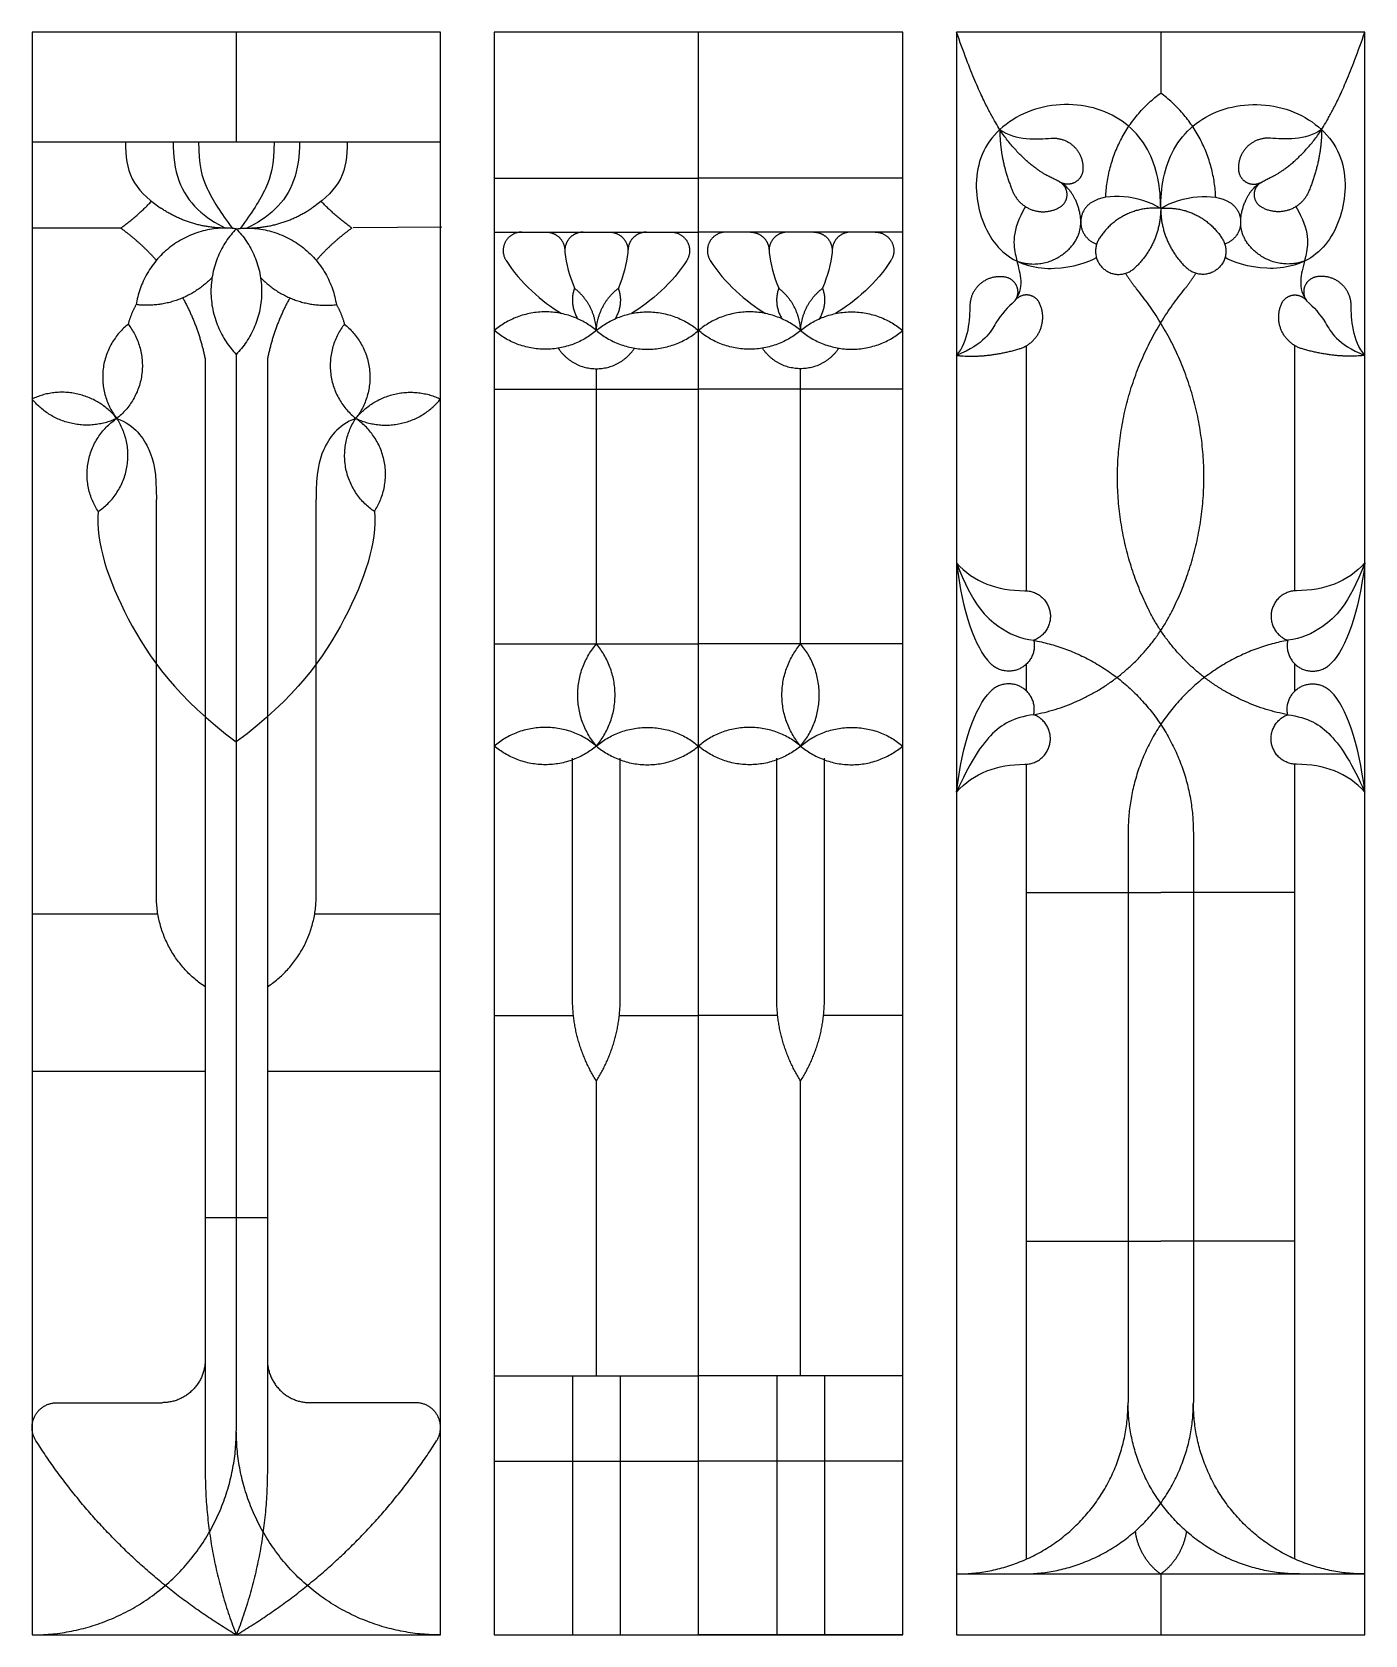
# Model space of a CAD drawing. Header units: millimetres. Extents: x -155 to 174, y -195 to 151.
# Drawn here: x -154.6 to -74.8, y 55.1 to 151.1 of the extents above; entities that cross this region are included whole.
import ezdxf

# ---------------------------------------------------------------- set-up
doc = ezdxf.new("R2010")
doc.units = ezdxf.units.MM
doc.header["$MEASUREMENT"] = 0
doc.layers.add('Layer 03', color=5, linetype='Continuous')

msp = doc.modelspace()

# ---------------------------------------------------------------- linework, layer by layer
at = {"layer": 'Layer 03'}
for p, q in [((-144.196, 131.522), (-144.196, 65)), ((-140.476, 131.522), (-140.476, 65)), ((-153.079, 69.044), (-146.775, 69.044)), ((-131.593, 69.044), (-137.897, 69.044))]:
    msp.add_line(p, q, dxfattribs=at)
for points in [[(-154.564, 55.135), (-130.108, 55.135), (-130.108, 151.124), (-154.564, 151.124)], [(-126.89, 55.135), (-102.434, 55.135), (-102.434, 151.124), (-126.89, 151.124)], [(-99.217, 55.135), (-74.761, 55.135), (-74.761, 151.124), (-99.217, 151.124)]]:
    msp.add_lwpolyline(points, close=True, dxfattribs=at)
for points in [[(-142.336, 151.124), (-142.336, 144.55)], [(-114.662, 55.135), (-114.662, 151.124)], [(-86.989, 151.124), (-86.989, 147.473)], [(-154.564, 144.55), (-130.108, 144.55)], [(-126.89, 142.375), (-114.662, 142.375)], [(-102.434, 142.375), (-114.662, 142.375)], [(-149.257, 139.384), (-154.564, 139.384)], [(-135.342, 139.427), (-130.035, 139.46)], [(-126.89, 139.143), (-114.662, 139.143)], [(-102.434, 139.143), (-114.662, 139.143)], [(-142.336, 131.824), (-142.336, 67.363)], [(-95.023, 117.665), (-95.023, 132.344)], [(-78.955, 117.665), (-78.955, 132.344)], [(-120.776, 114.48), (-120.776, 130.962)], [(-108.548, 114.48), (-108.548, 130.962)], [(-126.89, 129.741), (-114.662, 129.741)], [(-102.434, 129.741), (-114.662, 129.741)], [(-147.118, 99.378), (-147.118, 123.127)], [(-137.553, 99.378), (-137.553, 123.127)], [(-126.89, 114.48), (-114.662, 114.48)], [(-102.434, 114.48), (-114.662, 114.48)], [(-95.023, 111.661), (-95.023, 113.284)], [(-78.955, 111.661), (-78.955, 113.284)], [(-122.203, 93.222), (-122.203, 107.647)], [(-119.349, 93.222), (-119.349, 107.647)], [(-109.975, 93.222), (-109.975, 107.647)], [(-107.122, 93.222), (-107.122, 107.647)], [(-95.023, 59.68), (-95.023, 107.28)], [(-78.955, 59.68), (-78.955, 107.28)], [(-88.944, 103.18), (-88.944, 69.057)], [(-85.033, 103.18), (-85.033, 69.057)], [(-95.023, 99.604), (-86.989, 99.604)], [(-78.955, 99.604), (-86.989, 99.604)], [(-154.564, 98.327), (-147.033, 98.327)], [(-137.639, 98.327), (-130.108, 98.327)], [(-126.89, 92.232), (-122.149, 92.232)], [(-119.403, 92.232), (-114.662, 92.232)], [(-109.921, 92.232), (-114.662, 92.232)], [(-102.434, 92.232), (-107.175, 92.232)], [(-154.564, 88.905), (-144.196, 88.905)], [(-140.476, 88.905), (-130.108, 88.905)], [(-120.776, 70.66), (-120.776, 88.316)], [(-108.548, 70.66), (-108.548, 88.316)], [(-144.196, 80.144), (-140.476, 80.144)], [(-95.023, 78.709), (-86.989, 78.709)], [(-78.955, 78.709), (-86.989, 78.709)], [(-126.89, 70.66), (-114.662, 70.66)], [(-122.203, 70.66), (-122.203, 55.135)], [(-119.349, 70.66), (-119.349, 55.135)], [(-102.434, 70.66), (-114.662, 70.66)], [(-109.975, 70.66), (-109.975, 55.135)], [(-107.122, 70.66), (-107.122, 55.135)], [(-126.89, 65.548), (-114.662, 65.548)], [(-102.434, 65.548), (-114.662, 65.548)], [(-99.217, 58.785), (-74.761, 58.785)], [(-86.989, 58.785), (-86.989, 55.135)], [(-126.89, 55.135), (-114.662, 55.135)], [(-102.434, 55.135), (-114.662, 55.135)]]:
    msp.add_lwpolyline(points, dxfattribs=at)
for points, weights, degree, knots in [([(-95.596, 137.405), (-95.379, 137.328), (-95.154, 137.277), (-94.924, 137.252), (-93.649, 137.112), (-91.553, 138.544), (-91.833, 140.832), (-92.721, 142.143), (-94.058, 142.518), (-95.819, 144.086), (-97.049, 145.875), (-98.284, 148.453), (-99.217, 151.124)], [1, 0.995555911168, 0.995555911168, 1, 1, 1, 1, 1, 1, 1, 1, 1, 1], 3, [0, 0, 0, 0, 0.906117, 0.906117, 0.906117, 2.924893, 4.94367, 6.962447, 8.981223, 11, 12, 13, 13, 13, 13]), ([(-78.381, 137.405), (-78.599, 137.328), (-78.824, 137.277), (-79.053, 137.252), (-80.328, 137.112), (-82.424, 138.544), (-82.144, 140.832), (-81.256, 142.143), (-79.919, 142.518), (-78.159, 144.086), (-76.928, 145.875), (-75.694, 148.453), (-74.761, 151.124)], [1, 0.995555911168, 0.995555911168, 1, 1, 1, 1, 1, 1, 1, 1, 1, 1], 3, [0, 0, 0, 0, 0.906117, 0.906117, 0.906117, 2.924893, 4.94367, 6.962447, 8.981223, 11, 12, 13, 13, 13, 13]), ([(-93.557, 144.764), (-92.74, 144.831), (-92.161, 144.25), (-91.582, 143.67), (-91.65, 142.853)], [1, 0.907361874395, 1, 0.907361874395, 1], 2, [2.599804, 2.599804, 2.599804, 4.203877, 4.203877, 5.807949, 5.807949, 5.807949]), ([(-80.42, 144.764), (-81.237, 144.831), (-81.816, 144.25), (-82.396, 143.67), (-82.328, 142.853)], [1, 0.907361874395, 1, 0.907361874395, 1], 2, [2.599804, 2.599804, 2.599804, 4.203877, 4.203877, 5.807949, 5.807949, 5.807949]), ([(-91.65, 142.853), (-91.692, 142.349), (-92.14, 142.116), (-92.589, 141.883), (-93.025, 142.138)], [1, 0.875614240358, 1, 0.875614240358, 1], 2, [1.30958, 1.30958, 1.30958, 2.274358, 2.274358, 3.239136, 3.239136, 3.239136]), ([(-93.019, 140.643), (-92.593, 140.897), (-92.595, 141.393), (-92.597, 141.888), (-93.025, 142.138)], [1, 0.868389473475, 1, 0.868389473475, 1], 2, [0.966644, 0.966644, 0.966644, 1.907461, 1.907461, 2.848279, 2.848279, 2.848279]), ([(-82.328, 142.853), (-82.286, 142.349), (-81.837, 142.116), (-81.389, 141.883), (-80.953, 142.138)], [1, 0.875614240358, 1, 0.875614240358, 1], 2, [1.30958, 1.30958, 1.30958, 2.274358, 2.274358, 3.239136, 3.239136, 3.239136]), ([(-80.959, 140.643), (-81.385, 140.897), (-81.383, 141.393), (-81.38, 141.888), (-80.953, 142.138)], [1, 0.868389473475, 1, 0.868389473475, 1], 2, [0.966644, 0.966644, 0.966644, 1.907461, 1.907461, 2.848279, 2.848279, 2.848279]), ([(-95.86, 141.597), (-95.518, 140.756), (-94.658, 140.468), (-93.798, 140.179), (-93.019, 140.643)], [1, 0.908674130627, 1, 0.908674130627, 1], 2, [2.926913, 2.926913, 2.926913, 4.703939, 4.703939, 6.480964, 6.480964, 6.480964]), ([(-78.118, 141.597), (-78.459, 140.756), (-79.319, 140.468), (-80.18, 140.179), (-80.959, 140.643)], [1, 0.908674130627, 1, 0.908674130627, 1], 2, [2.926913, 2.926913, 2.926913, 4.703939, 4.703939, 6.480964, 6.480964, 6.480964]), ([(-91.128, 140.924), (-91.872, 140.455), (-91.766, 139.581), (-91.66, 138.708), (-90.824, 138.431)], [1, 0.844718195703, 1, 0.844718195703, 1], 2, [4.034794, 4.034794, 4.034794, 5.673516, 5.673516, 7.312237, 7.312237, 7.312237]), ([(-82.85, 140.924), (-82.105, 140.455), (-82.212, 139.581), (-82.318, 138.708), (-83.153, 138.431)], [1, 0.844718196584, 1, 0.844718196584, 1], 2, [13.150549, 13.150549, 13.150549, 14.78927, 14.78927, 16.427991, 16.427991, 16.427991]), ([(-125.249, 139.143), (-125.902, 139.143), (-126.218, 138.572), (-126.535, 138.001), (-126.188, 137.448)], [1, 0.861470263989, 1, 0.861470263989, 1], 2, [0, 0, 0, 1.232463, 1.232463, 2.464927, 2.464927, 2.464927]), ([(-123.776, 139.143), (-123.317, 139.143), (-122.993, 138.819), (-122.668, 138.495), (-122.668, 138.036)], [1, 0.923879066548, 1, 0.923879066548, 1], 2, [0, 0, 0, 0.908663, 0.908663, 1.817326, 1.817326, 1.817326]), ([(-121.561, 139.143), (-122.055, 139.143), (-122.385, 138.776), (-122.715, 138.408), (-122.662, 137.917)], [1, 0.913246976053, 1, 0.913246976053, 1], 2, [0, 0, 0, 0.970934, 0.970934, 1.941868, 1.941868, 1.941868]), ([(-119.992, 139.143), (-119.498, 139.143), (-119.168, 138.776), (-118.838, 138.408), (-118.891, 137.917)], [1, 0.913246976053, 1, 0.913246976053, 1], 2, [0, 0, 0, 0.970934, 0.970934, 1.941868, 1.941868, 1.941868]), ([(-117.777, 139.143), (-118.235, 139.143), (-118.56, 138.819), (-118.884, 138.495), (-118.884, 138.036)], [1, 0.923879066548, 1, 0.923879066548, 1], 2, [0, 0, 0, 0.908663, 0.908663, 1.817326, 1.817326, 1.817326]), ([(-116.303, 139.143), (-115.65, 139.143), (-115.334, 138.572), (-115.018, 138.001), (-115.365, 137.448)], [1, 0.861470263989, 1, 0.861470263989, 1], 2, [0, 0, 0, 1.232463, 1.232463, 2.464927, 2.464927, 2.464927]), ([(-113.022, 139.143), (-113.674, 139.143), (-113.991, 138.572), (-114.307, 138.001), (-113.96, 137.448)], [1, 0.861470263989, 1, 0.861470263989, 1], 2, [0, 0, 0, 1.232463, 1.232463, 2.464927, 2.464927, 2.464927]), ([(-111.548, 139.143), (-111.089, 139.143), (-110.765, 138.819), (-110.44, 138.495), (-110.44, 138.036)], [1, 0.923879066548, 1, 0.923879066548, 1], 2, [0, 0, 0, 0.908663, 0.908663, 1.817326, 1.817326, 1.817326]), ([(-109.333, 139.143), (-109.827, 139.143), (-110.157, 138.776), (-110.487, 138.408), (-110.434, 137.917)], [1, 0.913246976053, 1, 0.913246976053, 1], 2, [0, 0, 0, 0.970934, 0.970934, 1.941868, 1.941868, 1.941868]), ([(-107.764, 139.143), (-107.27, 139.143), (-106.94, 138.776), (-106.61, 138.408), (-106.663, 137.917)], [1, 0.913246976053, 1, 0.913246976053, 1], 2, [0, 0, 0, 0.970934, 0.970934, 1.941868, 1.941868, 1.941868]), ([(-105.549, 139.143), (-106.008, 139.143), (-106.332, 138.819), (-106.656, 138.495), (-106.656, 138.036)], [1, 0.923879066548, 1, 0.923879066548, 1], 2, [0, 0, 0, 0.908663, 0.908663, 1.817326, 1.817326, 1.817326]), ([(-104.075, 139.143), (-103.422, 139.143), (-103.106, 138.572), (-102.79, 138.001), (-103.137, 137.448)], [1, 0.861470263989, 1, 0.861470263989, 1], 2, [0, 0, 0, 1.232463, 1.232463, 2.464927, 2.464927, 2.464927]), ([(-90.684, 138.732), (-91.322, 137.703), (-90.388, 136.931), (-89.455, 136.159), (-88.563, 136.979)], [1, 0.753654285786, 1, 0.753654285786, 1], 2, [4.693348, 4.693348, 4.693348, 6.774377, 6.774377, 8.855407, 8.855407, 8.855407]), ([(-83.293, 138.732), (-82.656, 137.703), (-83.589, 136.931), (-84.523, 136.159), (-85.414, 136.979)], [1, 0.753654335213, 1, 0.753654335213, 1], 2, [4.693348, 4.693348, 4.693348, 6.774377, 6.774377, 8.855406, 8.855406, 8.855406]), ([(-98.392, 134.757), (-98.377, 135.577), (-97.741, 136.095), (-97.106, 136.613), (-96.3, 136.463)], [1, 0.907361874395, 1, 0.907361874395, 1], 2, [2.599804, 2.599804, 2.599804, 4.203877, 4.203877, 5.807949, 5.807949, 5.807949]), ([(-96.299, 136.463), (-95.803, 136.371), (-95.616, 135.901), (-95.429, 135.432), (-95.726, 135.023)], [1, 0.875614240358, 1, 0.875614240358, 1], 2, [1.30958, 1.30958, 1.30958, 2.274358, 2.274358, 3.239136, 3.239136, 3.239136]), ([(-77.678, 136.463), (-78.175, 136.371), (-78.362, 135.901), (-78.549, 135.432), (-78.251, 135.023)], [1, 0.875614240358, 1, 0.875614240358, 1], 2, [1.30958, 1.30958, 1.30958, 2.274358, 2.274358, 3.239136, 3.239136, 3.239136]), ([(-75.585, 134.757), (-75.601, 135.577), (-76.236, 136.095), (-76.872, 136.613), (-77.678, 136.463)], [1, 0.907361874395, 1, 0.907361874395, 1], 2, [2.599804, 2.599804, 2.599804, 4.203877, 4.203877, 5.807949, 5.807949, 5.807949]), ([(-94.238, 134.88), (-94.448, 135.329), (-94.941, 135.376), (-95.435, 135.424), (-95.726, 135.023)], [1, 0.868389473475, 1, 0.868389473475, 1], 2, [0.966644, 0.966644, 0.966644, 1.907461, 1.907461, 2.848279, 2.848279, 2.848279]), ([(-79.739, 134.88), (-79.53, 135.329), (-79.036, 135.376), (-78.543, 135.424), (-78.251, 135.023)], [1, 0.868389473475, 1, 0.868389473475, 1], 2, [0.966644, 0.966644, 0.966644, 1.907461, 1.907461, 2.848279, 2.848279, 2.848279]), ([(-95.473, 132.149), (-94.602, 132.404), (-94.228, 133.231), (-93.854, 134.057), (-94.238, 134.88)], [1, 0.908674130627, 1, 0.908674130627, 1], 2, [2.926913, 2.926913, 2.926913, 4.703939, 4.703939, 6.480964, 6.480964, 6.480964]), ([(-78.505, 132.149), (-79.375, 132.404), (-79.749, 133.231), (-80.123, 134.057), (-79.739, 134.88)], [1, 0.908674130627, 1, 0.908674130627, 1], 2, [2.926913, 2.926913, 2.926913, 4.703939, 4.703939, 6.480964, 6.480964, 6.480964]), ([(-123.061, 132.193), (-122.25, 130.962), (-120.776, 130.962), (-119.303, 130.962), (-118.492, 132.193)], [1, 0.880473035484, 1, 0.880473035484, 1], 2, [0, 0, 0, 2.823942, 2.823942, 5.647884, 5.647884, 5.647884]), ([(-106.264, 132.193), (-107.075, 130.962), (-108.548, 130.962), (-110.022, 130.962), (-110.833, 132.193)], [1, 0.880473035484, 1, 0.880473035484, 1], 2, [0, 0, 0, 2.823942, 2.823942, 5.647884, 5.647884, 5.647884]), ([(-95.125, 117.669), (-93.845, 117.666), (-93.619, 116.407), (-93.392, 115.149), (-94.59, 114.7)], [1, 0.767754534764, 1, 0.767754534764, 1], 2, [12.845619, 12.845619, 12.845619, 15.072357, 15.072357, 17.299095, 17.299095, 17.299095]), ([(-78.853, 117.669), (-80.132, 117.666), (-80.359, 116.407), (-80.585, 115.149), (-79.387, 114.7)], [1, 0.767754534764, 1, 0.767754534764, 1], 2, [2.786905, 2.786905, 2.786905, 5.013643, 5.013643, 7.240381, 7.240381, 7.240381]), ([(-94.59, 114.7), (-94.351, 113.567), (-95.376, 113.027), (-96.401, 112.488), (-97.2, 113.327)], [1, 0.797765879094, 1, 0.797765879094, 1], 2, [4.965189, 4.965189, 4.965189, 7.037436, 7.037436, 9.109683, 9.109683, 9.109683]), ([(-79.387, 114.7), (-79.627, 113.567), (-78.602, 113.027), (-77.577, 112.488), (-76.778, 113.327)], [1, 0.797765833141, 1, 0.797765833141, 1], 2, [4.965189, 4.965189, 4.965189, 7.037436, 7.037436, 9.109683, 9.109683, 9.109683]), ([(-94.59, 110.244), (-94.351, 111.377), (-95.376, 111.917), (-96.401, 112.457), (-97.2, 111.618)], [1, 0.797765870784, 1, 0.797765870784, 1], 2, [4.965189, 4.965189, 4.965189, 7.037436, 7.037436, 9.109683, 9.109683, 9.109683]), ([(-79.387, 110.244), (-79.627, 111.377), (-78.602, 111.917), (-77.577, 112.457), (-76.778, 111.618)], [1, 0.797765957529, 1, 0.797765957529, 1], 2, [4.965189, 4.965189, 4.965189, 7.037435, 7.037435, 9.109682, 9.109682, 9.109682]), ([(-95.125, 107.276), (-93.845, 107.278), (-93.619, 108.537), (-93.392, 109.796), (-94.59, 110.244)], [1, 0.767754534761, 1, 0.767754534761, 1], 2, [12.845619, 12.845619, 12.845619, 15.072357, 15.072357, 17.299095, 17.299095, 17.299095]), ([(-78.853, 107.276), (-80.132, 107.278), (-80.359, 108.537), (-80.585, 109.796), (-79.387, 110.244)], [1, 0.767754534764, 1, 0.767754534764, 1], 2, [12.845619, 12.845619, 12.845619, 15.072357, 15.072357, 17.299095, 17.299095, 17.299095]), ([(-154.331, 66.761), (-154.803, 67.503), (-154.381, 68.273), (-153.958, 69.044), (-153.079, 69.044)], [1, 0.860485870411, 1, 0.860485870411, 1], 2, [0, 0, 0, 1.657892, 1.657892, 3.315784, 3.315784, 3.315784]), ([(-130.341, 66.761), (-129.868, 67.503), (-130.291, 68.273), (-130.714, 69.044), (-131.593, 69.044)], [1, 0.860485870411, 1, 0.860485870411, 1], 2, [0, 0, 0, 1.657892, 1.657892, 3.315784, 3.315784, 3.315784])]:
    msp.add_rational_spline(points, weights, degree=degree, knots=knots, dxfattribs=at)
for points, degree in [([(-86.989, 140.566), (-86.989, 141.76), (-87.4, 144.322), (-90.319, 146.836), (-94.662, 146.93), (-97.999, 144.43), (-98.215, 140.588), (-96.541, 137.44), (-93.336, 136.679), (-91.217, 137.363), (-90.839, 137.619)], 3), ([(-86.989, 140.566), (-86.989, 141.76), (-86.577, 144.322), (-83.659, 146.836), (-79.315, 146.93), (-75.979, 144.43), (-75.762, 140.588), (-77.437, 137.44), (-80.642, 136.679), (-82.76, 137.363), (-83.139, 137.619)], 3), ([(-96.619, 145.283), (-96.636, 143.512), (-95.86, 141.597)], 2), ([(-96.619, 145.283), (-95.701, 144.615), (-94.344, 144.7), (-93.557, 144.764)], 3), ([(-77.358, 145.283), (-78.276, 144.615), (-79.633, 144.7), (-80.42, 144.764)], 3), ([(-77.358, 145.283), (-77.341, 143.512), (-78.118, 141.597)], 2), ([(-146.119, 144.55), (-146.119, 143.709), (-145.909, 142.108), (-144.754, 140.428), (-143.572, 139.666), (-142.974, 139.384)], 3), ([(-144.596, 144.55), (-144.596, 143.158), (-144.229, 141.793), (-143.268, 140.3), (-142.57, 139.369)], 3), ([(-140.075, 144.55), (-140.075, 143.158), (-140.443, 141.793), (-141.403, 140.3), (-142.102, 139.369)], 3), ([(-138.553, 144.55), (-138.553, 143.709), (-138.763, 142.108), (-139.918, 140.428), (-141.099, 139.666), (-141.698, 139.384)], 3), ([(-86.989, 140.566), (-88.299, 141.362), (-90.191, 141.515), (-91.128, 140.924)], 3), ([(-86.989, 140.566), (-85.678, 141.362), (-83.787, 141.515), (-82.85, 140.924)], 3), ([(-95.086, 140.671), (-95.96, 139.195), (-95.649, 137.47), (-95.315, 136.436), (-95.372, 135.535), (-95.714, 135.041)], 3), ([(-78.891, 140.671), (-78.018, 139.195), (-78.329, 137.47), (-78.662, 136.436), (-78.606, 135.535), (-78.264, 135.041)], 3), ([(-126.188, 137.448), (-125.365, 136.135), (-124.018, 134.969), (-122.872, 134.267)], 3), ([(-122.662, 137.917), (-122.589, 137.242), (-122.385, 136.519), (-122.09, 135.781)], 3), ([(-118.891, 137.917), (-118.964, 137.242), (-119.167, 136.519), (-119.462, 135.781)], 3), ([(-115.365, 137.448), (-116.187, 136.135), (-117.535, 134.969), (-118.681, 134.267)], 3), ([(-113.96, 137.448), (-113.138, 136.135), (-111.79, 134.969), (-110.644, 134.267)], 3), ([(-110.434, 137.917), (-110.361, 137.242), (-110.157, 136.519), (-109.862, 135.781)], 3), ([(-106.663, 137.917), (-106.736, 137.242), (-106.939, 136.519), (-107.235, 135.781)], 3), ([(-103.137, 137.448), (-103.959, 136.135), (-105.307, 134.969), (-106.453, 134.267)], 3), ([(-148.329, 134.8), (-148.637, 134.291), (-148.809, 133.628)], 2), ([(-136.343, 134.8), (-136.034, 134.291), (-135.863, 133.628)], 2), ([(-95.726, 135.023), (-96.168, 134.638), (-96.866, 133.86), (-97.51, 132.458), (-99.217, 131.763)], 3), ([(-99.217, 131.763), (-98.46, 132.61), (-98.408, 133.968), (-98.392, 134.757)], 3), ([(-78.251, 135.023), (-77.809, 134.638), (-77.112, 133.86), (-76.468, 132.458), (-74.761, 131.763)], 3), ([(-74.761, 131.763), (-75.518, 132.61), (-75.57, 133.968), (-75.585, 134.757)], 3), ([(-99.217, 131.763), (-97.456, 131.568), (-95.473, 132.149)], 2), ([(-74.761, 131.763), (-76.522, 131.568), (-78.505, 132.149)], 2), ([(-149.489, 127.987), (-148.376, 127.563), (-147.404, 126.067), (-147.118, 124.781), (-147.118, 123.127)], 3), ([(-135.183, 127.987), (-136.296, 127.563), (-137.267, 126.067), (-137.553, 124.781), (-137.553, 123.127)], 3), ([(-150.603, 122.415), (-150.776, 120.58), (-149.271, 116.063), (-145.883, 111.245), (-142.336, 108.61)], 3), ([(-134.069, 122.415), (-133.895, 120.58), (-135.401, 116.063), (-138.789, 111.245), (-142.336, 108.61)], 3), ([(-99.217, 119.334), (-98.228, 116.772), (-96.596, 115.324), (-95.428, 114.796), (-94.59, 114.7)], 3), ([(-99.217, 119.334), (-98.844, 116.332), (-98.105, 114.277), (-97.2, 113.327)], 3), ([(-99.217, 119.334), (-98.174, 118.18), (-96.789, 117.672), (-95.125, 117.669)], 3), ([(-74.761, 119.334), (-75.75, 116.772), (-77.381, 115.324), (-78.549, 114.796), (-79.387, 114.7)], 3), ([(-74.761, 119.334), (-75.803, 118.18), (-77.189, 117.672), (-78.853, 117.669)], 3), ([(-74.761, 119.334), (-75.134, 116.332), (-75.873, 114.277), (-76.778, 113.327)], 3), ([(-99.217, 105.61), (-98.844, 108.612), (-98.105, 110.667), (-97.2, 111.618)], 3), ([(-74.761, 105.61), (-75.134, 108.612), (-75.873, 110.667), (-76.778, 111.618)], 3), ([(-94.59, 110.244), (-95.809, 110.066), (-97.217, 109.295), (-98.457, 107.284), (-99.217, 105.61)], 3), ([(-79.387, 110.244), (-78.168, 110.066), (-76.76, 109.295), (-75.52, 107.284), (-74.761, 105.61)], 3), ([(-99.217, 105.61), (-98.174, 106.765), (-96.789, 107.273), (-95.125, 107.276)], 3), ([(-74.761, 105.61), (-75.803, 106.765), (-77.189, 107.273), (-78.853, 107.276)], 3)]:
    msp.add_open_spline(points, degree=degree, dxfattribs=at)
for points, weights in [([(-90.28, 141.228), (-90.133, 145.14), (-86.989, 147.473)], [1, 0.901546967792, 1]), ([(-83.698, 141.228), (-83.845, 145.14), (-86.989, 147.473)], [1, 0.901546967792, 1]), ([(-149.257, 139.384), (-148.257, 140.1), (-147.413, 140.996)], [1, 0.995334873341, 1]), ([(-142.974, 139.384), (-145.105, 139.384), (-146.863, 140.587)], [1, 0.955305937261, 1]), ([(-141.698, 139.384), (-139.567, 139.384), (-137.809, 140.587)], [1, 0.955305937261, 1]), ([(-135.415, 139.384), (-136.415, 140.1), (-137.259, 140.996)], [1, 0.995334873341, 1]), ([(-86.989, 140.566), (-89.406, 140.797), (-90.684, 138.732)], [1, 0.849456924745, 1]), ([(-86.989, 140.566), (-86.989, 138.427), (-88.563, 136.979)], [1, 0.915667654571, 1]), ([(-86.989, 140.566), (-84.572, 140.797), (-83.293, 138.732)], [1, 0.849456924745, 1]), ([(-86.989, 140.566), (-86.989, 138.427), (-85.414, 136.979)], [1, 0.915667654571, 1]), ([(-149.257, 139.384), (-148.077, 138.539), (-147.118, 137.449)], [1, 0.993526445901, 1]), ([(-142.336, 139.346), (-147.523, 139.961), (-148.329, 134.8)], [1, 0.719977029517, 1]), ([(-142.336, 139.346), (-145.961, 135.585), (-142.336, 131.824)], [1, 0.719977029517, 1]), ([(-142.336, 139.346), (-137.148, 139.961), (-136.343, 134.8)], [1, 0.719977029517, 1]), ([(-142.336, 139.346), (-138.711, 135.585), (-142.336, 131.824)], [1, 0.719977029517, 1]), ([(-135.415, 139.384), (-136.595, 138.539), (-137.553, 137.449)], [1, 0.993526445901, 1]), ([(-143.789, 136.421), (-145.656, 134.483), (-148.329, 134.8)], [1, 0.89564792744, 1]), ([(-140.883, 136.421), (-139.015, 134.483), (-136.343, 134.8)], [1, 0.89564792744, 1]), ([(-88.436, 135.75), (-88.796, 136.189), (-89.092, 136.674)], [1, 0.99758307222, 1]), ([(-85.541, 135.75), (-85.181, 136.189), (-84.885, 136.674)], [1, 0.99758307222, 1]), ([(-122.09, 135.781), (-122.431, 134.818), (-121.892, 133.95)], [1, 0.901517768807, 1]), ([(-120.776, 133.248), (-120.844, 134.82), (-122.09, 135.781)], [1, 0.906654357171, 1]), ([(-120.776, 133.248), (-120.709, 134.82), (-119.462, 135.781)], [1, 0.906654357171, 1]), ([(-119.462, 135.781), (-119.122, 134.818), (-119.66, 133.95)], [1, 0.901517768807, 1]), ([(-109.862, 135.781), (-110.203, 134.818), (-109.664, 133.95)], [1, 0.901517768807, 1]), ([(-108.548, 133.248), (-108.616, 134.82), (-109.862, 135.781)], [1, 0.906654357171, 1]), ([(-108.548, 133.248), (-108.481, 134.82), (-107.235, 135.781)], [1, 0.906654357171, 1]), ([(-107.235, 135.781), (-106.894, 134.818), (-107.432, 133.95)], [1, 0.901517768807, 1]), ([(-87.726, 116.561), (-92.829, 126.861), (-85.541, 135.75)], [1, 0.840099090192, 1]), ([(-86.252, 116.561), (-81.149, 126.861), (-88.436, 135.75)], [1, 0.840099090192, 1]), ([(-145.541, 135.207), (-144.58, 133.47), (-144.196, 131.522)], [1, 0.987986810097, 1]), ([(-139.131, 135.207), (-140.092, 133.47), (-140.476, 131.522)], [1, 0.987986810097, 1]), ([(-148.809, 133.628), (-151.937, 131.144), (-149.489, 127.987)], [1, 0.711237558478, 1]), ([(-148.809, 133.628), (-146.361, 130.471), (-149.489, 127.987)], [1, 0.711237558478, 1]), ([(-135.863, 133.628), (-138.311, 130.471), (-135.183, 127.987)], [1, 0.711237558478, 1]), ([(-135.863, 133.628), (-132.735, 131.144), (-135.183, 127.987)], [1, 0.711237558478, 1]), ([(-120.776, 133.248), (-123.833, 135.83), (-126.89, 133.248)], [1, 0.763895341857, 1]), ([(-120.776, 133.248), (-117.719, 135.83), (-114.662, 133.248)], [1, 0.763895341857, 1]), ([(-108.548, 133.248), (-111.605, 135.83), (-114.662, 133.248)], [1, 0.763895341857, 1]), ([(-108.548, 133.248), (-105.491, 135.83), (-102.434, 133.248)], [1, 0.763895341857, 1]), ([(-120.776, 133.248), (-123.833, 130.665), (-126.89, 133.248)], [1, 0.763895341857, 1]), ([(-120.776, 133.248), (-117.719, 130.665), (-114.662, 133.248)], [1, 0.763895341857, 1]), ([(-108.548, 133.248), (-111.605, 130.665), (-114.662, 133.248)], [1, 0.763895341857, 1]), ([(-108.548, 133.248), (-105.491, 130.665), (-102.434, 133.248)], [1, 0.763895341857, 1]), ([(-149.489, 127.987), (-151.57, 130.558), (-154.564, 129.152)], [1, 0.787013846183, 1]), ([(-149.489, 127.987), (-152.483, 126.58), (-154.564, 129.152)], [1, 0.787013846183, 1]), ([(-135.183, 127.987), (-133.102, 130.558), (-130.108, 129.152)], [1, 0.787013846183, 1]), ([(-135.183, 127.987), (-132.189, 126.58), (-130.108, 129.152)], [1, 0.787013846183, 1]), ([(-150.603, 122.415), (-152.8, 125.751), (-149.489, 127.987)], [1, 0.711237558478, 1]), ([(-150.603, 122.415), (-147.292, 124.65), (-149.489, 127.987)], [1, 0.711237558478, 1]), ([(-134.069, 122.415), (-137.379, 124.65), (-135.183, 127.987)], [1, 0.711237558478, 1]), ([(-134.069, 122.415), (-131.872, 125.751), (-135.183, 127.987)], [1, 0.711237558478, 1]), ([(-94.59, 110.244), (-88.846, 111.324), (-86.252, 116.561)], [1, 0.894926426488, 1]), ([(-79.387, 110.244), (-85.131, 111.324), (-87.726, 116.561)], [1, 0.894926426488, 1]), ([(-120.776, 108.367), (-123.359, 111.424), (-120.776, 114.48)], [1, 0.763895341857, 1]), ([(-120.776, 108.367), (-118.194, 111.424), (-120.776, 114.48)], [1, 0.763895341857, 1]), ([(-108.548, 108.367), (-111.131, 111.424), (-108.548, 114.48)], [1, 0.763895341857, 1]), ([(-108.548, 108.367), (-105.966, 111.424), (-108.548, 114.48)], [1, 0.763895341857, 1]), ([(-94.59, 114.7), (-85.033, 112.904), (-85.033, 103.18)], [1, 0.769644158642, 1]), ([(-79.387, 114.7), (-88.944, 112.904), (-88.944, 103.18)], [1, 0.769644158642, 1]), ([(-120.776, 108.367), (-123.833, 110.949), (-126.89, 108.367)], [1, 0.763895341857, 1]), ([(-120.776, 108.367), (-117.719, 110.949), (-114.662, 108.367)], [1, 0.763895341857, 1]), ([(-108.548, 108.367), (-111.605, 110.949), (-114.662, 108.367)], [1, 0.763895341857, 1]), ([(-108.548, 108.367), (-105.491, 110.949), (-102.434, 108.367)], [1, 0.763895341857, 1]), ([(-120.776, 108.367), (-123.833, 105.784), (-126.89, 108.367)], [1, 0.763895341857, 1]), ([(-120.776, 108.367), (-117.719, 105.784), (-114.662, 108.367)], [1, 0.763895341857, 1]), ([(-108.548, 108.367), (-111.605, 105.784), (-114.662, 108.367)], [1, 0.763895341857, 1]), ([(-108.548, 108.367), (-105.491, 105.784), (-102.434, 108.367)], [1, 0.763895341857, 1]), ([(-144.196, 93.949), (-147.118, 95.877), (-147.118, 99.378)], [1, 0.88053333366, 1]), ([(-140.476, 93.949), (-137.553, 95.877), (-137.553, 99.378)], [1, 0.88053333366, 1]), ([(-120.776, 88.316), (-122.203, 90.562), (-122.203, 93.222)], [1, 0.960211367741, 1]), ([(-120.776, 88.316), (-119.349, 90.562), (-119.349, 93.222)], [1, 0.960211367741, 1]), ([(-108.548, 88.316), (-109.975, 90.562), (-109.975, 93.222)], [1, 0.960211367741, 1]), ([(-108.548, 88.316), (-107.122, 90.562), (-107.122, 93.222)], [1, 0.960211367741, 1]), ([(-144.196, 71.623), (-144.196, 69.044), (-146.775, 69.044)], [1, 0.707106781187, 1]), ([(-140.476, 71.623), (-140.476, 69.044), (-137.897, 69.044)], [1, 0.707106781187, 1]), ([(-99.217, 58.785), (-88.944, 58.785), (-88.944, 69.057)], [1, 0.707106781187, 1]), ([(-95.305, 58.785), (-85.033, 58.785), (-85.033, 69.057)], [1, 0.707106781187, 1]), ([(-78.672, 58.785), (-88.944, 58.785), (-88.944, 69.057)], [1, 0.707106781187, 1]), ([(-74.761, 58.785), (-85.033, 58.785), (-85.033, 69.057)], [1, 0.707106781187, 1]), ([(-154.564, 55.135), (-142.336, 55.135), (-142.336, 67.363)], [1, 0.707106781187, 1]), ([(-130.108, 55.135), (-142.336, 55.135), (-142.336, 67.363)], [1, 0.707106781187, 1]), ([(-142.336, 55.135), (-149.716, 59.522), (-154.331, 66.761)], [1, 0.972854087527, 1]), ([(-142.336, 55.135), (-134.956, 59.522), (-130.341, 66.761)], [1, 0.972854087527, 1]), ([(-144.196, 65), (-144.196, 59.892), (-142.336, 55.135)], [1, 0.982685550016, 1]), ([(-140.476, 65), (-140.476, 59.892), (-142.336, 55.135)], [1, 0.982685550016, 1]), ([(-88.521, 61.344), (-88.306, 59.735), (-86.989, 58.785)], [1, 0.918541866944, 1]), ([(-85.456, 61.344), (-85.672, 59.735), (-86.989, 58.785)], [1, 0.918541866944, 1])]:
    msp.add_rational_spline(points, weights, degree=2, dxfattribs=at)
for points in [[(-148.975, 144.55), (-148.975, 143.694), (-148.813, 142.236), (-147.637, 141.126), (-146.901, 140.613), (-146.863, 140.587)], [(-135.697, 144.55), (-135.697, 143.694), (-135.859, 142.236), (-137.035, 141.126), (-137.771, 140.613), (-137.809, 140.587)]]:
    msp.add_open_spline(points, degree=3, knots=[0, 0, 0, 0, 2.802713, 5.605427, 5.757772, 5.757772, 5.757772, 5.757772], dxfattribs=at)

doc.saveas('drawing.dxf')
